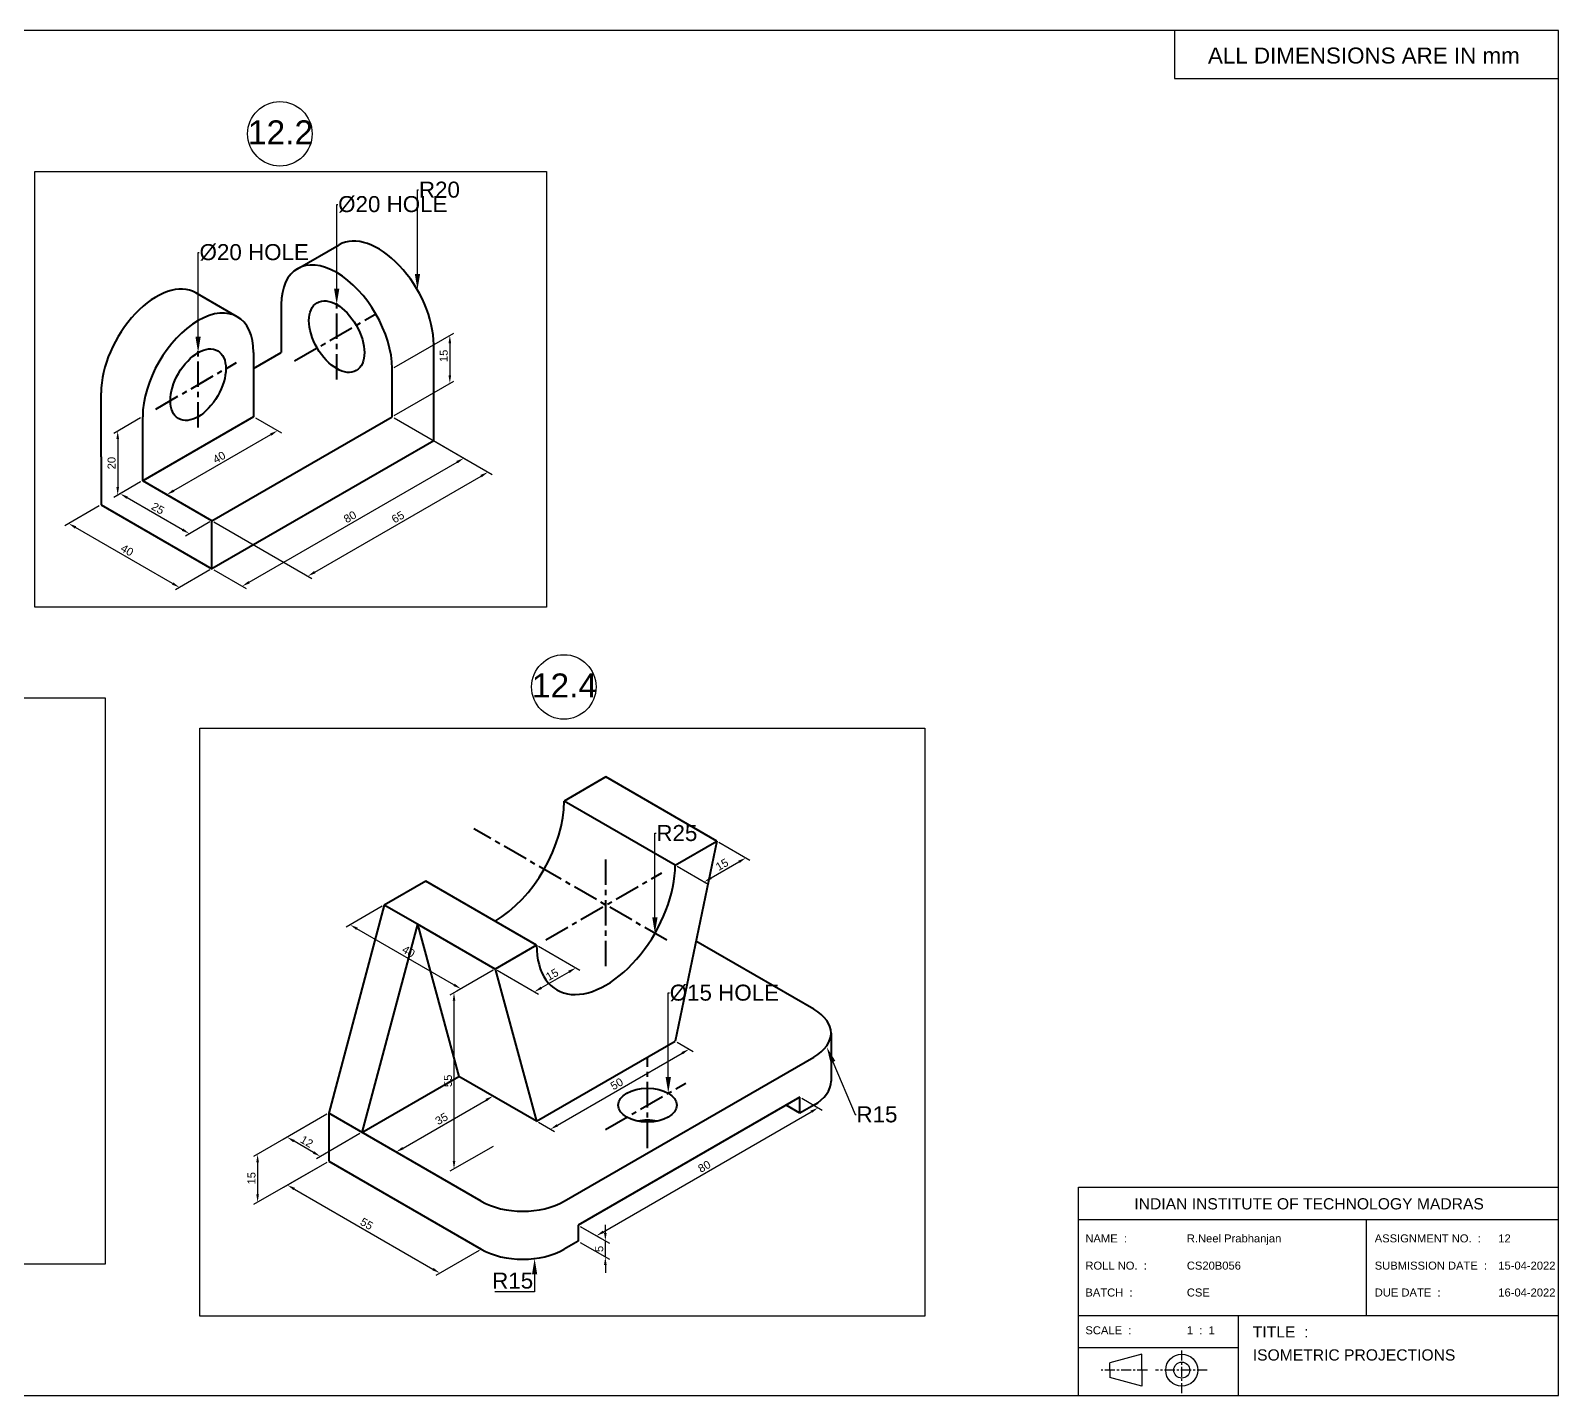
# Model space of a CAD drawing. Header units: millimetres. Extents: x 0 to 742, y 0 to 426.
# Drawn here: x 264.7 to 742.1, y 0 to 426.3 of the extents above; entities that cross this region are included whole.
import ezdxf
from ezdxf import colors
from ezdxf.entities.mleader import LeaderData, LeaderLine
from ezdxf.math import Vec2, Vec3

# ---------------------------------------------------------------- set-up
doc = ezdxf.new("R2010")
doc.units = ezdxf.units.MM
doc.linetypes.add('CENTER', pattern=[50.8, 31.75, -6.35, 6.35, -6.35])
doc.styles.get("Standard").update_dxf_attribs({"font": 'arial.ttf'})
doc.dimstyles.new('ISO-25', dxfattribs={"dimtxt": 2.5, "dimasz": 2.5, "dimexe": 1.25, "dimexo": 0.625, "dimtad": 1, "dimtxsty": 'Standard', "dimcen": 2.5, "dimclrd": 3, "dimclre": 3, "dimclrt": 3, "dimadec": 0, "dimazin": 0, "dimtfac": 1, "dimtmove": 0, "dimatfit": 3, "dimfxl": 1, "dimlwd": 30, "dimlwe": 30, "dimarcsym": 0})

# ---------------------------------------------------------------- blocks, each defined once
blk = doc.blocks.new('*D16')
at = {"color": 3, "lineweight": 30, "transparency": 16777216}
for p, q in [((286.14, 277.84), (275.39, 271.63)), ((309.11, 253.6), (278.8, 271.1)), ((320.78, 257.84), (310.03, 251.63))]:
    blk.add_line(p, q, dxfattribs=at)
at = {"color": 3, "transparency": 16777216}
for points in [[(279.01, 271.46), (278.59, 270.74), (276.64, 272.35)], [(309.32, 253.96), (308.9, 253.24), (311.28, 252.35)]]:
    blk.add_solid(points, dxfattribs=at)
at = {"layer": 'Defpoints', "color": 0, "transparency": 16777216}
for p in [(286.77, 278.2), (276.64, 272.35), (321.41, 258.2)]:
    blk.add_point(p, dxfattribs=at)
at = {"color": 3, "lineweight": 40, "transparency": 16777216, "insert": (294.91, 264), "char_height": 2.5, "attachment_point": 5, "rotation": 330}
blk.add_mtext('40', dxfattribs=at)
blk = doc.blocks.new('*D17')
at = {"color": 3, "lineweight": 30, "transparency": 16777216}
for p, q in [((299.13, 285.34), (291.49, 280.93)), ((312.23, 270.4), (294.91, 280.4)), ((320.78, 272.84), (313.14, 268.43))]:
    blk.add_line(p, q, dxfattribs=at)
at = {"color": 3, "transparency": 16777216}
for points in [[(295.12, 280.76), (294.7, 280.04), (292.74, 281.65)], [(312.44, 270.76), (312.02, 270.04), (314.39, 269.15)]]:
    blk.add_solid(points, dxfattribs=at)
at = {"layer": 'Defpoints', "color": 0, "transparency": 16777216}
for p in [(292.74, 281.65), (299.76, 285.7), (321.41, 273.2)]:
    blk.add_point(p, dxfattribs=at)
at = {"color": 3, "lineweight": 40, "transparency": 16777216, "insert": (304.52, 277.05), "char_height": 2.5, "attachment_point": 5, "rotation": 330}
blk.add_mtext('25', dxfattribs=at)
blk = doc.blocks.new('*D18')
at = {"color": 3, "lineweight": 30, "transparency": 16777216}
for p, q in [((391.32, 297.84), (401.38, 292.03)), ((333.01, 254), (397.97, 291.5)), ((322.03, 257.84), (332.1, 252.03))]:
    blk.add_line(p, q, dxfattribs=at)
at = {"color": 3, "transparency": 16777216}
for points in [[(397.76, 291.86), (398.17, 291.14), (400.13, 292.75)], [(332.81, 254.36), (333.22, 253.64), (330.85, 252.75)]]:
    blk.add_solid(points, dxfattribs=at)
at = {"layer": 'Defpoints', "color": 0, "transparency": 16777216}
for p in [(390.69, 298.2), (400.13, 292.75), (321.41, 258.2)]:
    blk.add_point(p, dxfattribs=at)
at = {"color": 3, "lineweight": 40, "transparency": 16777216, "insert": (364.54, 274.4), "char_height": 2.5, "attachment_point": 5, "rotation": 30}
blk.add_mtext('80', dxfattribs=at)
blk = doc.blocks.new('*D19')
at = {"color": 3, "lineweight": 30, "transparency": 16777216}
for p, q in [((378.33, 305.34), (408.92, 287.68)), ((353.54, 257.15), (405.5, 287.15)), ((322.03, 272.84), (352.62, 255.18))]:
    blk.add_line(p, q, dxfattribs=at)
at = {"color": 3, "transparency": 16777216}
for points in [[(405.29, 287.51), (405.71, 286.79), (407.67, 288.4)], [(353.33, 257.51), (353.75, 256.79), (351.37, 255.9)]]:
    blk.add_solid(points, dxfattribs=at)
at = {"layer": 'Defpoints', "color": 0, "transparency": 16777216}
for p in [(377.7, 305.7), (407.67, 288.4), (321.41, 273.2)]:
    blk.add_point(p, dxfattribs=at)
at = {"color": 3, "lineweight": 40, "transparency": 16777216, "insert": (379.51, 274.34), "char_height": 2.5, "attachment_point": 5, "rotation": 30}
blk.add_mtext('65', dxfattribs=at)
blk = doc.blocks.new('*D20')
at = {"color": 3, "lineweight": 30, "transparency": 16777216}
for p, q in [((335.02, 305.34), (343.18, 300.63)), ((309.46, 282.6), (339.77, 300.1)), ((300.38, 285.34), (308.54, 280.63))]:
    blk.add_line(p, q, dxfattribs=at)
at = {"color": 3, "transparency": 16777216}
for points in [[(339.56, 300.46), (339.98, 299.74), (341.93, 301.35)], [(309.25, 282.96), (309.67, 282.24), (307.29, 281.35)]]:
    blk.add_solid(points, dxfattribs=at)
at = {"layer": 'Defpoints', "color": 0, "transparency": 16777216}
for p in [(334.4, 305.7), (341.93, 301.35), (299.76, 285.7)]:
    blk.add_point(p, dxfattribs=at)
at = {"color": 3, "lineweight": 40, "transparency": 16777216, "insert": (323.66, 293), "char_height": 2.5, "attachment_point": 5, "rotation": 30}
blk.add_mtext('40', dxfattribs=at)
blk = doc.blocks.new('*D21')
at = {"color": 3, "lineweight": 30, "transparency": 16777216}
for p, q in [((299.13, 305.34), (290.71, 300.48)), ((291.96, 298.7), (291.96, 283.7)), ((299.13, 285.34), (290.71, 280.48))]:
    blk.add_line(p, q, dxfattribs=at)
at = {"color": 3, "transparency": 16777216}
for points in [[(291.55, 298.7), (292.38, 298.7), (291.96, 301.2)], [(291.55, 283.7), (292.38, 283.7), (291.96, 281.2)]]:
    blk.add_solid(points, dxfattribs=at)
at = {"layer": 'Defpoints', "color": 0, "transparency": 16777216}
for p in [(299.76, 305.7), (299.76, 285.7), (291.96, 281.2)]:
    blk.add_point(p, dxfattribs=at)
at = {"color": 3, "lineweight": 40, "transparency": 16777216, "insert": (290.06, 291.2), "char_height": 2.5, "attachment_point": 5, "rotation": 90}
blk.add_mtext('20', dxfattribs=at)
blk = doc.blocks.new('*D22')
at = {"color": 3, "lineweight": 30, "transparency": 16777216}
for p, q in [((378.33, 321.06), (396.98, 331.83)), ((395.73, 328.61), (395.73, 318.61)), ((378.33, 306.06), (396.98, 316.83))]:
    blk.add_line(p, q, dxfattribs=at)
at = {"color": 3, "transparency": 16777216}
for points in [[(395.31, 328.61), (396.15, 328.61), (395.73, 331.11)], [(395.31, 318.61), (396.15, 318.61), (395.73, 316.11)]]:
    blk.add_solid(points, dxfattribs=at)
at = {"layer": 'Defpoints', "color": 0, "transparency": 16777216}
for p in [(377.7, 320.7), (395.73, 316.11), (377.7, 305.7)]:
    blk.add_point(p, dxfattribs=at)
at = {"color": 3, "lineweight": 40, "transparency": 16777216, "insert": (393.83, 324.69), "char_height": 2.5, "attachment_point": 5, "rotation": 90}
blk.add_mtext('15', dxfattribs=at)
blk = doc.blocks.new('*D35')
at = {"color": 3, "lineweight": 30, "transparency": 16777216}
for p, q in [((357.26, 72.8), (343.73, 64.99)), ((347.15, 64.46), (390.45, 39.46)), ((404.89, 45.3), (391.37, 37.49))]:
    blk.add_line(p, q, dxfattribs=at)
at = {"color": 3, "transparency": 16777216}
for points in [[(347.36, 64.82), (346.94, 64.1), (344.98, 65.71)], [(390.66, 39.82), (390.24, 39.1), (392.62, 38.21)]]:
    blk.add_solid(points, dxfattribs=at)
at = {"layer": 'Defpoints', "color": 0, "transparency": 16777216}
for p in [(357.89, 73.16), (405.52, 45.66), (392.62, 38.21)]:
    blk.add_point(p, dxfattribs=at)
at = {"color": 3, "lineweight": 40, "transparency": 16777216, "insert": (369.75, 53.6), "char_height": 2.5, "attachment_point": 5, "rotation": 330}
blk.add_mtext('55', dxfattribs=at)
blk = doc.blocks.new('*D36')
at = {"color": 3, "lineweight": 30, "transparency": 16777216}
for p, q in [((436.46, 52.8), (445.57, 47.54)), ((444.32, 50.76), (444.32, 53.26)), ((436.46, 47.8), (445.57, 42.54)), ((444.32, 43.26), (444.32, 48.26)), ((444.32, 40.76), (444.32, 38.26))]:
    blk.add_line(p, q, dxfattribs=at)
at = {"color": 3, "transparency": 16777216}
for points in [[(443.9, 50.76), (444.73, 50.76), (444.32, 48.26)], [(443.9, 40.76), (444.73, 40.76), (444.32, 43.26)]]:
    blk.add_solid(points, dxfattribs=at)
at = {"layer": 'Defpoints', "color": 0, "transparency": 16777216}
for p in [(435.83, 53.16), (435.83, 48.16), (444.32, 48.26)]:
    blk.add_point(p, dxfattribs=at)
at = {"color": 3, "lineweight": 40, "transparency": 16777216, "insert": (442.42, 45.76), "char_height": 2.5, "attachment_point": 5, "rotation": 90}
blk.add_mtext('5', dxfattribs=at)
blk = doc.blocks.new('*D37')
at = {"color": 3, "lineweight": 30, "transparency": 16777216}
for p, q in [((505.74, 92.8), (512.08, 89.14)), ((443.71, 51.11), (508.66, 88.61)), ((436.46, 52.8), (442.8, 49.14))]:
    blk.add_line(p, q, dxfattribs=at)
at = {"color": 3, "transparency": 16777216}
for points in [[(508.45, 88.97), (508.87, 88.25), (510.83, 89.86)], [(443.5, 51.47), (443.92, 50.75), (441.55, 49.86)]]:
    blk.add_solid(points, dxfattribs=at)
at = {"layer": 'Defpoints', "color": 0, "transparency": 16777216}
for p in [(505.11, 93.16), (510.83, 89.86), (435.83, 53.16)]:
    blk.add_point(p, dxfattribs=at)
at = {"color": 3, "lineweight": 40, "transparency": 16777216, "insert": (475.24, 71.51), "char_height": 2.5, "attachment_point": 5, "rotation": 30}
blk.add_mtext('80', dxfattribs=at)
blk = doc.blocks.new('*D38')
at = {"color": 3, "lineweight": 30, "transparency": 16777216}
for p, q in [((357.26, 87.8), (343.65, 79.94)), ((367.66, 81.8), (354.04, 73.94)), ((353.12, 75.91), (347.06, 79.41))]:
    blk.add_line(p, q, dxfattribs=at)
at = {"color": 3, "transparency": 16777216}
for points in [[(347.27, 79.77), (346.85, 79.05), (344.9, 80.66)], [(353.33, 76.27), (352.92, 75.55), (355.29, 74.66)]]:
    blk.add_solid(points, dxfattribs=at)
at = {"layer": 'Defpoints', "color": 0, "transparency": 16777216}
for p in [(357.89, 88.16), (368.28, 82.16), (344.9, 80.66)]:
    blk.add_point(p, dxfattribs=at)
at = {"color": 3, "lineweight": 40, "transparency": 16777216, "insert": (351.03, 79.29), "char_height": 2.5, "attachment_point": 5, "rotation": 330}
blk.add_mtext('12', dxfattribs=at)
blk = doc.blocks.new('*D39')
at = {"color": 3, "lineweight": 30, "transparency": 16777216}
for p, q in [((423.47, 140.3), (436.39, 132.84)), ((410.47, 132.8), (423.4, 125.34)), ((424.31, 127.31), (432.97, 132.31))]:
    blk.add_line(p, q, dxfattribs=at)
at = {"color": 3, "transparency": 16777216}
for points in [[(432.76, 132.67), (433.18, 131.95), (435.14, 133.56)], [(424.1, 127.67), (424.52, 126.95), (422.15, 126.06)]]:
    blk.add_solid(points, dxfattribs=at)
at = {"layer": 'Defpoints', "color": 0, "transparency": 16777216}
for p in [(422.84, 140.66), (409.85, 133.16), (435.14, 133.56)]:
    blk.add_point(p, dxfattribs=at)
at = {"color": 3, "lineweight": 40, "transparency": 16777216, "insert": (427.69, 131.46), "char_height": 2.5, "attachment_point": 5, "rotation": 30}
blk.add_mtext('15', dxfattribs=at)
blk = doc.blocks.new('*D40')
at = {"color": 3, "lineweight": 30, "transparency": 16777216}
for p, q in [((479.76, 172.8), (489.47, 167.19)), ((466.77, 165.3), (476.48, 159.69)), ((477.4, 161.66), (486.06, 166.66))]:
    blk.add_line(p, q, dxfattribs=at)
at = {"color": 3, "transparency": 16777216}
for points in [[(485.85, 167.02), (486.27, 166.3), (488.22, 167.91)], [(477.19, 162.02), (477.61, 161.3), (475.23, 160.41)]]:
    blk.add_solid(points, dxfattribs=at)
at = {"layer": 'Defpoints', "color": 0, "transparency": 16777216}
for p in [(479.13, 173.16), (488.22, 167.91), (466.14, 165.66)]:
    blk.add_point(p, dxfattribs=at)
at = {"color": 3, "lineweight": 40, "transparency": 16777216, "insert": (480.78, 165.81), "char_height": 2.5, "attachment_point": 5, "rotation": 30}
blk.add_mtext('15', dxfattribs=at)
blk = doc.blocks.new('*D41')
at = {"color": 3, "lineweight": 30, "transparency": 16777216}
for p, q in [((374.58, 152.8), (363.31, 146.29)), ((397.03, 128.26), (366.72, 145.76)), ((409.22, 132.8), (397.95, 126.29))]:
    blk.add_line(p, q, dxfattribs=at)
at = {"color": 3, "transparency": 16777216}
for points in [[(366.93, 146.12), (366.51, 145.4), (364.56, 147.01)], [(397.24, 128.62), (396.82, 127.9), (399.2, 127.01)]]:
    blk.add_solid(points, dxfattribs=at)
at = {"layer": 'Defpoints', "color": 0, "transparency": 16777216}
for p in [(375.21, 153.16), (364.56, 147.01), (409.85, 133.16)]:
    blk.add_point(p, dxfattribs=at)
at = {"color": 3, "lineweight": 40, "transparency": 16777216, "insert": (382.83, 138.66), "char_height": 2.5, "attachment_point": 5, "rotation": 330}
blk.add_mtext('40', dxfattribs=at)
blk = doc.blocks.new('*D42')
at = {"color": 3, "lineweight": 30, "transparency": 16777216}
for p, q in [((409.22, 132.8), (395.78, 125.04)), ((397.03, 123.26), (397.03, 73.26)), ((409.22, 77.8), (395.78, 70.04))]:
    blk.add_line(p, q, dxfattribs=at)
at = {"color": 3, "transparency": 16777216}
for points in [[(396.62, 123.26), (397.45, 123.26), (397.03, 125.76)], [(396.62, 73.26), (397.45, 73.26), (397.03, 70.76)]]:
    blk.add_solid(points, dxfattribs=at)
at = {"layer": 'Defpoints', "color": 0, "transparency": 16777216}
for p in [(409.85, 133.16), (409.85, 78.16), (397.03, 70.76)]:
    blk.add_point(p, dxfattribs=at)
at = {"color": 3, "lineweight": 40, "transparency": 16777216, "insert": (395.14, 98.26), "char_height": 2.5, "attachment_point": 5, "rotation": 90}
blk.add_mtext('55', dxfattribs=at)
blk = doc.blocks.new('*D43')
at = {"color": 3, "lineweight": 30, "transparency": 16777216}
for p, q in [((399.22, 99.3), (410.49, 92.79)), ((381.1, 77.26), (407.08, 92.26)), ((368.91, 81.8), (380.18, 75.29))]:
    blk.add_line(p, q, dxfattribs=at)
at = {"color": 3, "transparency": 16777216}
for points in [[(406.87, 92.62), (407.29, 91.9), (409.24, 93.51)], [(380.89, 77.62), (381.31, 76.9), (378.93, 76.01)]]:
    blk.add_solid(points, dxfattribs=at)
at = {"layer": 'Defpoints', "color": 0, "transparency": 16777216}
for p in [(398.59, 99.66), (409.24, 93.51), (368.28, 82.16)]:
    blk.add_point(p, dxfattribs=at)
at = {"color": 3, "lineweight": 40, "transparency": 16777216, "insert": (393.14, 86.41), "char_height": 2.5, "attachment_point": 5, "rotation": 30}
blk.add_mtext('35', dxfattribs=at)
blk = doc.blocks.new('*D44')
at = {"color": 3, "lineweight": 30, "transparency": 16777216}
for p, q in [((466.77, 110.3), (471.74, 107.43)), ((429.35, 84.4), (468.32, 106.9)), ((423.47, 85.3), (428.44, 82.43))]:
    blk.add_line(p, q, dxfattribs=at)
at = {"color": 3, "transparency": 16777216}
for points in [[(468.11, 107.26), (468.53, 106.54), (470.49, 108.15)], [(429.14, 84.76), (429.56, 84.04), (427.19, 83.15)]]:
    blk.add_solid(points, dxfattribs=at)
at = {"layer": 'Defpoints', "color": 0, "transparency": 16777216}
for p in [(466.14, 110.66), (470.49, 108.15), (422.84, 85.66)]:
    blk.add_point(p, dxfattribs=at)
at = {"color": 3, "lineweight": 40, "transparency": 16777216, "insert": (447.89, 97.3), "char_height": 2.5, "attachment_point": 5, "rotation": 30}
blk.add_mtext('50', dxfattribs=at)
blk = doc.blocks.new('*D47')
at = {"color": 3, "lineweight": 30, "transparency": 16777216}
for p, q in [((357.26, 87.8), (334.42, 74.61)), ((357.26, 72.8), (334.42, 59.61)), ((335.67, 72.83), (335.67, 62.83))]:
    blk.add_line(p, q, dxfattribs=at)
at = {"color": 3, "transparency": 16777216}
for points in [[(335.25, 72.83), (336.09, 72.83), (335.67, 75.33)], [(335.25, 62.83), (336.09, 62.83), (335.67, 60.33)]]:
    blk.add_solid(points, dxfattribs=at)
at = {"layer": 'Defpoints', "color": 0, "transparency": 16777216}
for p in [(357.89, 88.16), (357.89, 73.16), (335.67, 60.33)]:
    blk.add_point(p, dxfattribs=at)
at = {"color": 3, "transparency": 16777216, "insert": (333.77, 67.83), "char_height": 2.5, "attachment_point": 5, "rotation": 90}
blk.add_mtext('15', dxfattribs=at)

msp = doc.modelspace()

# ---------------------------------------------------------------- linework, layer by layer
for p, q in [((622.1, 426.3), (622.1, 411.3)), ((622.1, 411.3), (742.1, 411.3)), ((592.1, 0), (592.1, 65)), ((592.1, 65), (742.1, 65)), ((592.1, 55), (742.1, 55)), ((682.1, 25), (682.1, 55)), ((592.1, 25), (742.1, 25)), ((642.1, 0), (642.1, 25)), ((592.1, 15), (642.1, 15)), ((611.9, 12.9), (601.9, 10.221)), ((601.9, 7.9), (601.9, 10.221)), ((611.9, 7.9), (611.9, 12.9)), ((601.9, 7.9), (601.9, 5.579)), ((611.9, 2.9), (601.9, 5.579)), ((611.9, 7.9), (611.9, 2.9))]:
    msp.add_line(p, q)
at = {"lineweight": 40}
for p, q in [((348.133, 351.913), (361.124, 359.413)), ((329.327, 336.913), (316.337, 344.413)), ((343.06, 340.7), (343.06, 325.7)), ((334.4, 325.7), (334.4, 305.7)), ((334.4, 320.7), (343.06, 325.7)), ((390.692, 298.2), (390.692, 328.2)), ((377.701, 305.7), (377.701, 320.7)), ((286.769, 293.2), (286.769, 313.2)), ((334.4, 305.7), (299.759, 285.7)), ((299.759, 285.7), (299.759, 305.7)), ((321.41, 273.2), (377.701, 305.7)), ((390.692, 298.2), (321.41, 258.2)), ((286.769, 293.2), (286.769, 278.2)), ((321.41, 273.2), (299.759, 285.7)), ((286.769, 278.2), (321.41, 258.2)), ((321.41, 258.2), (321.41, 273.2)), ((444.491, 193.161), (431.5, 185.661)), ((479.132, 173.161), (444.491, 193.161)), ((466.141, 165.661), (431.5, 185.661)), ((466.141, 165.661), (479.132, 173.161)), ((479.132, 173.161), (466.141, 110.661)), ((388.199, 160.661), (375.209, 153.161)), ((422.84, 140.661), (388.199, 160.661)), ((375.209, 153.161), (357.888, 88.161)), ((385.601, 147.161), (375.209, 153.161)), ((385.601, 147.161), (368.28, 82.161)), ((385.601, 147.161), (398.591, 99.661)), ((409.85, 133.161), (385.601, 147.161)), ((422.84, 140.661), (409.85, 133.161)), ((509.443, 120.661), (472.636, 141.911)), ((409.85, 133.161), (422.84, 85.661)), ((422.84, 85.661), (466.141, 110.661)), ((514.823, 113.104), (514.823, 98.161)), ((431.5, 60.661), (509.443, 105.661)), ((368.28, 82.161), (398.591, 99.661)), ((422.84, 85.661), (398.591, 99.661)), ((505.112, 93.161), (435.83, 53.161)), ((505.112, 88.161), (505.112, 93.161)), ((405.52, 60.661), (357.888, 88.161)), ((357.888, 88.161), (357.888, 73.161)), ((505.112, 88.161), (500.782, 90.661)), ((509.443, 90.661), (505.112, 88.161)), ((357.888, 73.161), (405.52, 45.661)), ((435.83, 53.161), (435.83, 48.161)), ((435.83, 48.161), (431.5, 45.661))]:
    msp.add_line(p, q, dxfattribs=at)
at = {"linetype": 'CENTER', "lineweight": 40, "ltscale": 0.25}
for p, q in [((360.381, 317.3), (360.381, 345.6)), ((347.217, 323.1), (372.332, 337.6)), ((317.079, 302.3), (317.079, 330.6)), ((303.916, 308.1), (329.031, 322.6)), ((463.543, 142.161), (403.181, 177.011)), ((444.491, 134.061), (444.491, 168.061)), ((425.698, 142.311), (461.984, 163.261)), ((457.481, 77.261), (457.481, 105.561)), ((444.317, 83.061), (469.432, 97.561))]:
    msp.add_line(p, q, dxfattribs=at)
at = {"linetype": 'CENTER', "ltscale": 0.1}
for p, q in [((624.4, 0.7), (624.4, 14.4)), ((613.7, 7.9), (599.2, 7.9)), ((632.4, 7.9), (616.239, 7.9))]:
    msp.add_line(p, q, dxfattribs=at)
for points in [[(0, 0), (742.1, 0), (742.1, 426.3), (0, 426.3)], [(266.103, 382.25), (425.903, 382.25), (425.903, 246.25), (266.103, 246.25)], [(56.286, 217.915), (288.086, 217.915), (288.086, 41.015), (56.286, 41.015)], [(317.658, 208.395), (544.158, 208.395), (544.158, 24.795), (317.658, 24.795)]]:
    msp.add_lwpolyline(points, close=True)
for centre, radius in [((342.631, 394.05), 10.072), ((431.358, 221.295), 10.072), ((624.4, 7.9), 5), ((624.4, 7.9), 2.5)]:
    msp.add_circle(centre, radius)
at = {"lineweight": 40}
for centre, major_axis, start_param, end_param in [((373.371, 338.2), (12.247, -21.213), 0.7853982, 3.1415927), ((360.381, 330.7), (12.247, -21.213), 0.7853982, 3.9269908), ((304.089, 323.2), (-12.247, -21.213), 3.1415927, 5.4977871), ((317.079, 315.7), (-12.247, -21.213), 2.3561945, 5.4977871), ((409.85, 173.161), (-15.309, -26.517), 7.0685835, 8.6393798), ((444.491, 153.161), (-15.309, -26.517), 5.4977871, 8.6393798), ((496.452, 113.161), (-18.371, 0), 2.3561945, 3.9269908), ((496.452, 98.161), (-18.371, 0), 2.3561945, 3.1416028), ((457.481, 80.661), (-9.186, 0), 4.3725521, 5.0522259), ((418.51, 68.161), (-18.371, 0), 0.7853982, 2.3561945), ((418.51, 53.161), (-18.371, 0), 0.7853982, 2.3561945)]:
    msp.add_ellipse(centre, major_axis=major_axis, ratio=0.5773503, start_param=start_param, end_param=end_param, dxfattribs=at)
for centre, major_axis in [((360.381, 330.7), (6.124, -10.607)), ((317.079, 315.7), (-6.124, -10.607)), ((457.481, 90.661), (-9.186, 0))]:
    msp.add_ellipse(centre, major_axis=major_axis, ratio=0.5773503, dxfattribs=at)

# ---------------------------------------------------------------- texts
for s, height, p in [('ALL DIMENSIONS ARE IN mm', 5, (632.6, 416)), ('12.2', 7.5, (332.631, 390.75)), ('12.4', 7.5, (421.358, 217.995)), ('INDIAN INSTITUTE OF TECHNOLOGY MADRAS', 3.5, (609.6, 58.1)), ('NAME  : ', 2.5, (594.3, 47.8)), ('R.Neel Prabhanjan', 2.5, (626, 47.8)), ('ASSIGNMENT NO.  : ', 2.5, (684.7, 47.8)), ('12', 2.5, (723.3, 47.8)), ('ROLL NO.  : ', 2.5, (594.3, 39.3)), ('CS20B056', 2.5, (626, 39.3)), ('SUBMISSION DATE  : ', 2.5, (684.7, 39.3)), ('15-04-2022', 2.5, (723.3, 39.3)), ('BATCH  : ', 2.5, (594.3, 30.9)), ('CSE', 2.5, (626, 30.9)), ('16-04-2022', 2.5, (723.3, 30.9)), ('DUE DATE  : ', 2.5, (684.7, 30.9)), ('SCALE  : ', 2.5, (594.3, 19.1)), ('1  :  1', 2.5, (626, 19.1)), ('TITLE  : ', 3.5, (646.6, 18.1)), ('ISOMETRIC PROJECTIONS', 3.5, (646.6, 10.9))]:
    msp.add_text(s, height=height).set_placement(p)

# ---------------------------------------------------------------- dimensions: what is measured, and where the dimension line sits
for base, p1, angle, picture, middle in [((395.73, 316.109), (377.701, 320.7), 270, '*D22', (395.73, 324.691)), ((407.666, 288.4), (321.41, 273.2), 30, '*D19', (380.457, 272.691))]:
    dim = msp.add_linear_dim(base=base, p1=p1, p2=(377.701, 305.7), angle=angle, dimstyle='ISO-25', dxfattribs=at)
    dim.commit()
    dim.dimension.update_dxf_attribs({"geometry": picture, "text_midpoint": middle, "dimtype": 161})
for p1, p2, distance, picture, middle in [((299.759, 305.7), (299.759, 285.7), -7.794, '*D21', (290.063, 291.2)), ((299.759, 285.7), (334.4, 305.7), -7.534, '*D20', (323.663, 292.997)), ((321.41, 258.2), (390.692, 298.2), -9.44, '*D18', (364.54, 274.397)), ((321.41, 273.2), (299.759, 285.7), 7.015, '*D17', (304.52, 277.047)), ((321.41, 258.2), (286.769, 278.2), 10.132, '*D16', (294.907, 263.997)), ((466.141, 165.661), (479.132, 173.161), -9.093, '*D40', (480.779, 165.807)), ((409.85, 133.161), (375.209, 153.161), 10.652, '*D41', (382.828, 138.657)), ((409.85, 133.161), (422.84, 140.661), -12.298, '*D39', (427.692, 131.457)), ((409.85, 133.161), (409.85, 78.161), -12.817, '*D42', (395.136, 98.261)), ((422.84, 85.661), (466.141, 110.661), -4.345, '*D44', (447.885, 97.299)), ((368.28, 82.161), (398.591, 99.661), -10.652, '*D43', (393.137, 86.408)), ((435.83, 53.161), (505.112, 93.161), -5.716, '*D37', (475.236, 71.507)), ((368.28, 82.161), (357.888, 88.161), 12.99, '*D38', (351.034, 79.289)), ((357.888, 73.161), (405.52, 45.661), -12.904, '*D35', (369.748, 53.603)), ((435.83, 48.161), (435.83, 53.161), -8.487, '*D36', (442.421, 45.761))]:
    dim = msp.add_aligned_dim(p1=p1, p2=p2, distance=distance, dimstyle='ISO-25', dxfattribs=at)
    dim.commit()
    dim.dimension.update_dxf_attribs({"geometry": picture, "text_midpoint": middle})
dim = msp.add_aligned_dim(p1=(357.888, 88.161), p2=(357.888, 73.161), distance=-22.217, dimstyle='ISO-25')
dim.commit()
dim.dimension.update_dxf_attribs({"geometry": '*D47', "text_midpoint": (333.77, 67.834)})

# ---------------------------------------------------------------- leaders
at = {"color": 3, "lineweight": 40}
ml = msp.add_multileader_mtext('Standard', dxfattribs=at)
ml.set_content('R20', color=3)
ml.set_leader_properties()
ml.build(insert=Vec2(0, 0))
ml.multileader.update_dxf_attribs({"text_right_attachment_type": 6, "dogleg_length": 0.36, "arrow_head_size": 5})
ctx = ml.context
ctx.base_point, ctx.char_height, ctx.arrow_head_size, ctx.landing_gap_size, ctx.plane_origin = Vec3(385.979, 376.571), 5, 5, 0.09, Vec3(385.619, 345.271)
ctx.right_attachment = 6
notes = []
notes.append((ctx, [(0, (1, 1, 0), (385.619, 376.571), (1, 0), 0.36, [(0, [(385.619, 345.271)], 0, [])])]))
ctx.mtext.insert, ctx.mtext.flow_direction = Vec3(386.069, 379.114), 5
ml = msp.add_multileader_mtext('Standard', dxfattribs=at)
ml.set_content('%%C20 HOLE', color=3)
ml.set_leader_properties()
ml.build(insert=Vec2(0, 0))
ml.multileader.update_dxf_attribs({"text_right_attachment_type": 6, "dogleg_length": 0.36, "arrow_head_size": 5})
ctx = ml.context
ctx.base_point, ctx.char_height, ctx.arrow_head_size, ctx.landing_gap_size, ctx.plane_origin = Vec3(360.741, 372), 5, 5, 0.09, Vec3(360.381, 340.7)
ctx.right_attachment = 6
notes.append((ctx, [(0, (1, 1, 0), (360.381, 372), (1, 0), 0.36, [(0, [(360.381, 340.7)], 0, [])])]))
ctx.mtext.insert, ctx.mtext.flow_direction = Vec3(360.831, 374.601), 5
ml = msp.add_multileader_mtext('Standard', dxfattribs=at)
ml.set_content('%%C20 HOLE  ', color=3)
ml.set_leader_properties()
ml.build(insert=Vec2(0, 0))
ml.multileader.update_dxf_attribs({"text_right_attachment_type": 6, "dogleg_length": 0.36, "arrow_head_size": 5})
ctx = ml.context
ctx.base_point, ctx.char_height, ctx.arrow_head_size, ctx.landing_gap_size, ctx.plane_origin = Vec3(317.439, 357), 5, 5, 0.09, Vec3(317.079, 325.7)
ctx.right_attachment = 6
notes.append((ctx, [(0, (1, 1, 0), (317.079, 357), (1, 0), 0.36, [(0, [(317.079, 325.7)], 0, [])])]))
ctx.mtext.insert, ctx.mtext.flow_direction = Vec3(317.529, 359.601), 5
ml = msp.add_multileader_mtext('Standard', dxfattribs=at)
ml.set_content('R25', color=3)
ml.set_leader_properties()
ml.build(insert=Vec2(0, 0))
ml.multileader.update_dxf_attribs({"text_right_attachment_type": 6, "dogleg_length": 0.36, "arrow_head_size": 5})
ctx = ml.context
ctx.base_point, ctx.char_height, ctx.arrow_head_size, ctx.landing_gap_size, ctx.plane_origin = Vec3(460.16, 175.622), 5, 5, 0.09, Vec3(459.8, 144.322)
ctx.right_attachment = 6
notes.append((ctx, [(0, (1, 1, 0), (459.8, 175.622), (1, 0), 0.36, [(0, [(459.8, 144.322)], 0, [])])]))
ctx.mtext.insert, ctx.mtext.flow_direction = Vec3(460.25, 178.164), 5
ml = msp.add_multileader_mtext('Standard', dxfattribs=at)
ml.set_content('%%C15 HOLE', color=3)
ml.set_leader_properties()
ml.build(insert=Vec2(0, 0))
ml.multileader.update_dxf_attribs({"text_right_attachment_type": 6, "dogleg_length": 0.36, "arrow_head_size": 5})
ctx = ml.context
ctx.base_point, ctx.char_height, ctx.arrow_head_size, ctx.landing_gap_size, ctx.plane_origin = Vec3(464.336, 125.711), 5, 5, 0.09, Vec3(463.976, 94.411)
ctx.right_attachment = 6
notes.append((ctx, [(0, (1, 1, 0), (463.976, 125.711), (1, 0), 0.36, [(0, [(463.976, 94.411)], 0, [])])]))
ctx.mtext.insert, ctx.mtext.flow_direction = Vec3(464.426, 128.311), 5
at = {"color": 3}
ml = msp.add_multileader_mtext('Standard', dxfattribs=at)
ml.set_content('R15', color=3)
ml.set_leader_properties()
ml.build(insert=Vec2(0, 0))
ml.multileader.update_dxf_attribs({"text_right_attachment_type": 6, "dogleg_length": 0.36, "arrow_head_size": 5})
ctx = ml.context
ctx.base_point, ctx.char_height, ctx.arrow_head_size, ctx.landing_gap_size, ctx.plane_origin = Vec3(522.679, 87.757), 5, 5, 0.09, Vec3(513.497, 108.772)
ctx.right_attachment = 6
notes.append((ctx, [(1, (1, 1, 0), (522.319, 87.757), (1, 0), 0.36, [(0, [(513.497, 108.772)], 0, [])])]))
ctx.mtext.insert, ctx.mtext.flow_direction = Vec3(522.769, 90.3), 5
ml = msp.add_multileader_mtext('Standard', dxfattribs=at)
ml.set_content('R15', color=3)
ml.set_leader_properties()
ml.build(insert=Vec2(0, 0))
ml.multileader.update_dxf_attribs({"text_right_attachment_type": 6, "dogleg_length": 0.36, "arrow_head_size": 5})
ctx = ml.context
ctx.base_point, ctx.char_height, ctx.arrow_head_size, ctx.landing_gap_size, ctx.plane_origin = Vec3(409.693, 35.825), 5, 5, 0.09, Vec3(422.218, 42.772)
ctx.right_attachment, ctx.text_align_type = 6, 2
notes.append((ctx, [(0, (1, 1, 0), (422.218, 32.368), (-1, 0), 0.36, [(0, [(422.218, 42.772)], 0, [])])]))
ctx.mtext.insert, ctx.mtext.alignment, ctx.mtext.flow_direction = Vec3(421.768, 38.368), 3, 5
for ctx, leaders in notes:
    for number, flags, end, landing, length, lines in leaders:
        leader = LeaderData()
        leader.index, (leader.has_last_leader_line, leader.has_dogleg_vector, leader.attachment_direction) = number, flags
        leader.last_leader_point, leader.dogleg_vector, leader.dogleg_length = Vec3(end), Vec3(landing), length
        for number, points, colour, breaks in lines:
            line = LeaderLine()
            line.index, line.vertices, line.color, line.breaks = number, Vec3.list(points), colors.encode_raw_color(colour), breaks
            leader.lines.append(line)
        ctx.leaders.append(leader)

doc.saveas('drawing.dxf')
